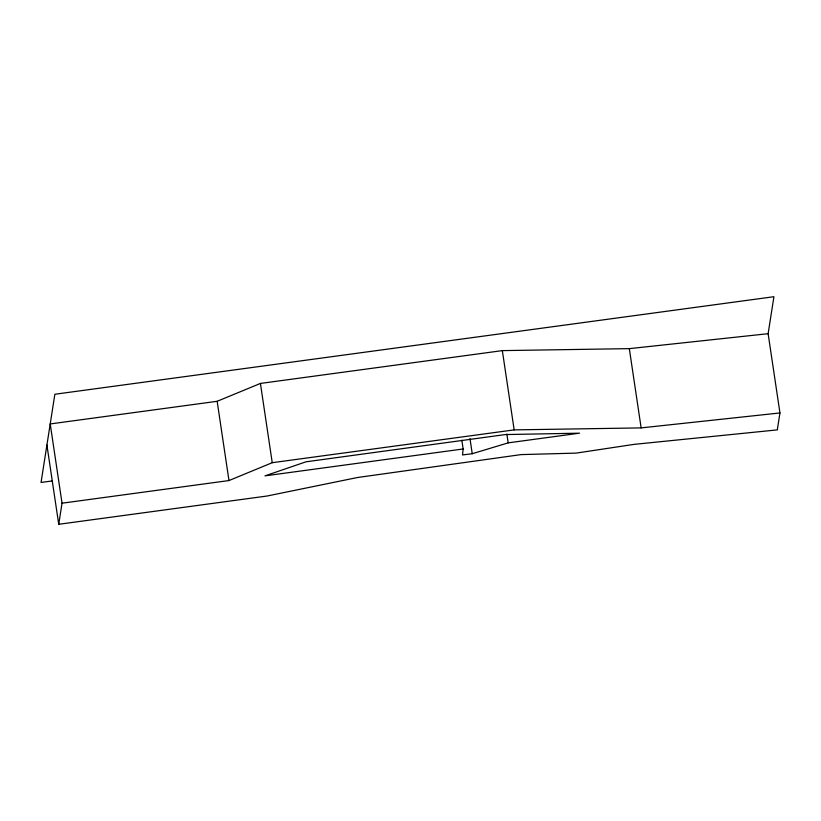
<?xml version="1.0" encoding="UTF-8"?>
<svg xmlns="http://www.w3.org/2000/svg" width="821" height="821" viewBox="0 0 821 821"><rect width="100%" height="100%" fill="white"/><g stroke="black" fill="none" stroke-linecap="round" stroke-linejoin="round"><path stroke-width="1.23" d="M463.147 448.974L462.531 454.947L472.239 453.715L508.178 442.868L579.534 433.18L505.315 434.566L306.007 461.813L264.967 475.862L463.147 448.974L461.833 440.169M768.128 333.695L779.95 412.953L777.302 429.886L634.099 444.366L576.168 453.11L521.099 454.598L357.494 477.514L267.02 496.028L58.732 524.291L62.037 503.201L50.214 423.944L217.155 401.295L260.421 383.438L502.339 350.618L629.317 348.638L768.128 333.695L773.926 296.709L54.863 394.254L41.05 482.461L52.482 480.911M62.037 503.201L228.977 480.552L272.244 462.695L514.162 429.886L641.139 427.895L779.95 412.953M629.317 348.638L641.139 427.895M502.339 350.618L514.162 429.886M506.865 434.063L508.178 442.868M469.981 438.619L472.239 453.715M260.421 383.438L272.244 462.695M217.155 401.295L228.977 480.552M46.91 445.023L58.732 524.291"/></g></svg>
